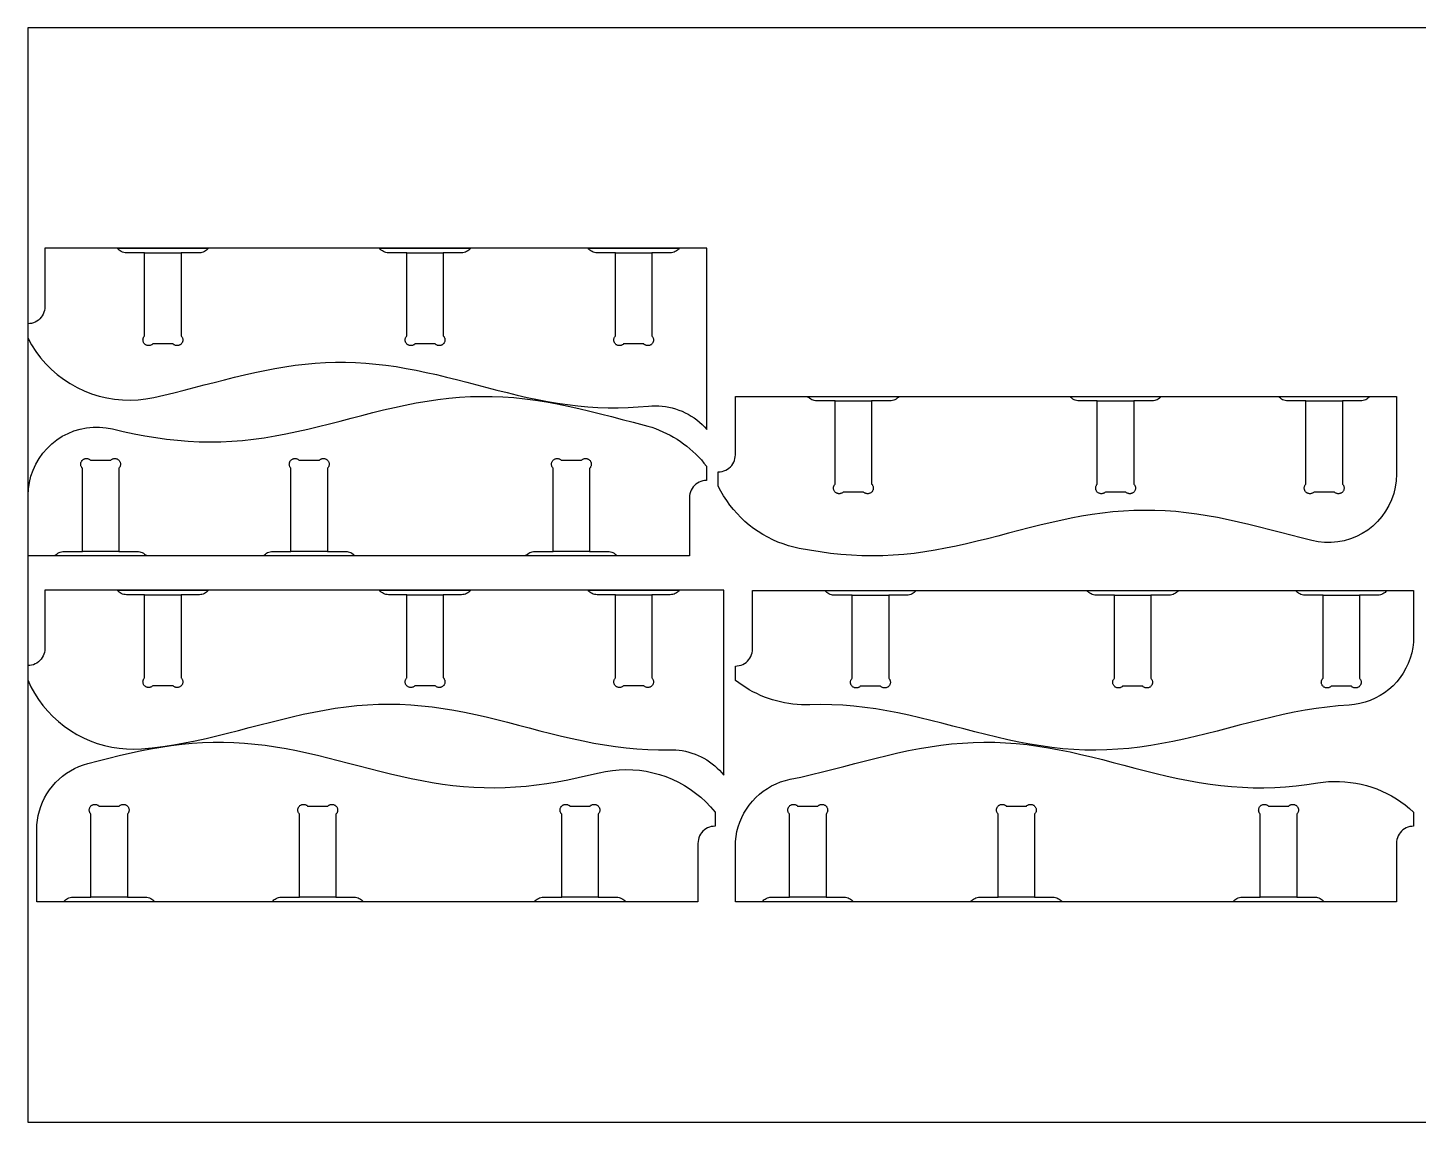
# Model space of a CAD drawing. Header units: inches. Extents: x 0 to 96, y 0 to 48.
# Drawn here: x 0 to 61, y 0 to 48 of the extents above; entities that cross this region are included whole.
import ezdxf

# ---------------------------------------------------------------- set-up
doc = ezdxf.new("R2010")
doc.units = ezdxf.units.IN

msp = doc.modelspace()

# ---------------------------------------------------------------- linework, layer by layer
at = {"layer": 'BRACKET_CUT_LINE', "color": 4}
for p, q in [((5.125, 38.132), (6.725, 38.132)), ((16.625, 38.132), (18.225, 38.132)), ((25.775, 38.132), (27.375, 38.132)), ((35.412, 31.636), (37.012, 31.636)), ((46.912, 31.636), (48.512, 31.636)), ((56.062, 31.636), (57.662, 31.636)), ((3.994, 25.036), (2.394, 25.036)), ((13.144, 25.036), (11.544, 25.036)), ((24.644, 25.036), (23.044, 25.036)), ((5.125, 23.136), (6.725, 23.136)), ((16.625, 23.136), (18.225, 23.136)), ((25.775, 23.136), (27.375, 23.136)), ((36.161, 23.118), (37.761, 23.118)), ((47.661, 23.118), (49.261, 23.118)), ((56.811, 23.118), (58.411, 23.118)), ((4.368, 9.868), (2.768, 9.868)), ((13.518, 9.868), (11.918, 9.868)), ((25.018, 9.868), (23.418, 9.868)), ((35.011, 9.868), (33.411, 9.868)), ((44.161, 9.868), (42.561, 9.868)), ((55.661, 9.868), (54.061, 9.868))]:
    msp.add_line(p, q, dxfattribs=at)
at = {"layer": 'BRACKET_OUTLINE', "color": 6}
for points in [[(7.925, 38.332), (7.888, 38.288), (7.845, 38.248), (7.799, 38.214), (7.749, 38.185), (7.695, 38.162), (7.64, 38.145), (7.583, 38.135), (7.525, 38.132), (6.725, 38.132), (6.725, 34.486), (6.741, 34.467), (6.756, 34.448), (6.769, 34.427), (6.779, 34.404), (6.787, 34.381), (6.793, 34.358), (6.797, 34.333), (6.798, 34.309), (6.797, 34.284), (6.793, 34.26), (6.787, 34.236), (6.779, 34.213), (6.769, 34.191), (6.756, 34.17), (6.741, 34.15), (6.725, 34.132), (6.707, 34.116), (6.687, 34.101), (6.666, 34.088), (6.644, 34.078), (6.621, 34.07), (6.597, 34.064), (6.573, 34.06), (6.548, 34.059), (6.524, 34.06), (6.499, 34.064), (6.476, 34.07), (6.453, 34.078), (6.43, 34.088), (6.409, 34.101), (6.39, 34.116), (6.371, 34.132), (5.479, 34.132), (5.46, 34.116), (5.441, 34.101), (5.42, 34.088), (5.397, 34.078), (5.374, 34.07), (5.351, 34.064), (5.326, 34.06), (5.302, 34.059), (5.277, 34.06), (5.253, 34.064), (5.229, 34.07), (5.206, 34.078), (5.184, 34.088), (5.163, 34.101), (5.143, 34.116), (5.125, 34.132), (5.109, 34.15), (5.094, 34.17), (5.081, 34.191), (5.071, 34.213), (5.063, 34.236), (5.057, 34.26), (5.053, 34.284), (5.052, 34.309), (5.053, 34.333), (5.057, 34.358), (5.063, 34.381), (5.071, 34.404), (5.081, 34.427), (5.094, 34.448), (5.109, 34.467), (5.125, 34.486), (5.125, 38.132), (4.325, 38.132), (4.267, 38.135), (4.21, 38.145), (4.155, 38.162), (4.101, 38.185), (4.051, 38.214), (4.005, 38.248), (3.962, 38.288), (3.925, 38.332), (7.925, 38.332)], [(19.425, 38.332), (19.388, 38.288), (19.345, 38.248), (19.299, 38.214), (19.249, 38.185), (19.195, 38.162), (19.14, 38.145), (19.083, 38.135), (19.025, 38.132), (18.225, 38.132), (18.225, 34.486), (18.241, 34.467), (18.256, 34.448), (18.269, 34.427), (18.279, 34.404), (18.287, 34.381), (18.293, 34.358), (18.297, 34.333), (18.298, 34.309), (18.297, 34.284), (18.293, 34.26), (18.287, 34.236), (18.279, 34.213), (18.269, 34.191), (18.256, 34.17), (18.241, 34.15), (18.225, 34.132), (18.207, 34.116), (18.187, 34.101), (18.166, 34.088), (18.144, 34.078), (18.121, 34.07), (18.097, 34.064), (18.073, 34.06), (18.048, 34.059), (18.024, 34.06), (17.999, 34.064), (17.976, 34.07), (17.953, 34.078), (17.93, 34.088), (17.909, 34.101), (17.89, 34.116), (17.871, 34.132), (16.979, 34.132), (16.96, 34.116), (16.941, 34.101), (16.92, 34.088), (16.897, 34.078), (16.874, 34.07), (16.851, 34.064), (16.826, 34.06), (16.802, 34.059), (16.777, 34.06), (16.753, 34.064), (16.729, 34.07), (16.706, 34.078), (16.684, 34.088), (16.663, 34.101), (16.643, 34.116), (16.625, 34.132), (16.609, 34.15), (16.594, 34.17), (16.581, 34.191), (16.571, 34.213), (16.563, 34.236), (16.557, 34.26), (16.553, 34.284), (16.552, 34.309), (16.553, 34.333), (16.557, 34.358), (16.563, 34.381), (16.571, 34.404), (16.581, 34.427), (16.594, 34.448), (16.609, 34.467), (16.625, 34.486), (16.625, 38.132), (15.825, 38.132), (15.767, 38.135), (15.71, 38.145), (15.655, 38.162), (15.601, 38.185), (15.551, 38.214), (15.505, 38.248), (15.462, 38.288), (15.425, 38.332), (19.425, 38.332)], [(28.575, 38.332), (28.538, 38.288), (28.495, 38.248), (28.449, 38.214), (28.399, 38.185), (28.345, 38.162), (28.29, 38.145), (28.233, 38.135), (28.175, 38.132), (27.375, 38.132), (27.375, 34.486), (27.391, 34.467), (27.406, 34.448), (27.419, 34.427), (27.429, 34.404), (27.437, 34.381), (27.443, 34.358), (27.447, 34.333), (27.448, 34.309), (27.447, 34.284), (27.443, 34.26), (27.437, 34.236), (27.429, 34.213), (27.419, 34.191), (27.406, 34.17), (27.391, 34.15), (27.375, 34.132), (27.357, 34.116), (27.337, 34.101), (27.316, 34.088), (27.294, 34.078), (27.271, 34.07), (27.247, 34.064), (27.223, 34.06), (27.198, 34.059), (27.174, 34.06), (27.149, 34.064), (27.126, 34.07), (27.103, 34.078), (27.08, 34.088), (27.059, 34.101), (27.04, 34.116), (27.021, 34.132), (26.129, 34.132), (26.11, 34.116), (26.091, 34.101), (26.07, 34.088), (26.047, 34.078), (26.024, 34.07), (26.001, 34.064), (25.976, 34.06), (25.952, 34.059), (25.927, 34.06), (25.903, 34.064), (25.879, 34.07), (25.856, 34.078), (25.834, 34.088), (25.813, 34.101), (25.793, 34.116), (25.775, 34.132), (25.759, 34.15), (25.744, 34.17), (25.731, 34.191), (25.721, 34.213), (25.713, 34.236), (25.707, 34.26), (25.703, 34.284), (25.702, 34.309), (25.703, 34.333), (25.707, 34.358), (25.713, 34.381), (25.721, 34.404), (25.731, 34.427), (25.744, 34.448), (25.759, 34.467), (25.775, 34.486), (25.775, 38.132), (24.975, 38.132), (24.917, 38.135), (24.86, 38.145), (24.805, 38.162), (24.751, 38.185), (24.701, 38.214), (24.655, 38.248), (24.612, 38.288), (24.575, 38.332), (28.575, 38.332)], [(38.212, 31.836), (38.175, 31.792), (38.133, 31.752), (38.086, 31.718), (38.036, 31.689), (37.983, 31.666), (37.927, 31.65), (37.87, 31.64), (37.812, 31.636), (37.012, 31.636), (37.012, 27.99), (37.029, 27.972), (37.044, 27.952), (37.056, 27.931), (37.067, 27.909), (37.075, 27.886), (37.081, 27.862), (37.084, 27.837), (37.086, 27.813), (37.084, 27.788), (37.081, 27.764), (37.075, 27.74), (37.067, 27.717), (37.056, 27.695), (37.044, 27.674), (37.029, 27.654), (37.012, 27.636), (36.994, 27.62), (36.975, 27.605), (36.954, 27.592), (36.931, 27.582), (36.908, 27.574), (36.884, 27.568), (36.86, 27.564), (36.836, 27.563), (36.811, 27.564), (36.787, 27.568), (36.763, 27.574), (36.74, 27.582), (36.718, 27.592), (36.697, 27.605), (36.677, 27.62), (36.659, 27.636), (35.766, 27.636), (35.748, 27.62), (35.728, 27.605), (35.707, 27.592), (35.685, 27.582), (35.662, 27.574), (35.638, 27.568), (35.614, 27.564), (35.589, 27.563), (35.565, 27.564), (35.54, 27.568), (35.517, 27.574), (35.494, 27.582), (35.471, 27.592), (35.45, 27.605), (35.431, 27.62), (35.412, 27.636), (35.396, 27.654), (35.381, 27.674), (35.369, 27.695), (35.358, 27.717), (35.35, 27.74), (35.344, 27.764), (35.34, 27.788), (35.339, 27.813), (35.34, 27.837), (35.344, 27.862), (35.35, 27.886), (35.358, 27.909), (35.369, 27.931), (35.381, 27.952), (35.396, 27.972), (35.412, 27.99), (35.412, 31.636), (34.612, 31.636), (34.555, 31.64), (34.498, 31.65), (34.442, 31.666), (34.389, 31.689), (34.339, 31.718), (34.292, 31.752), (34.25, 31.792), (34.212, 31.836), (38.212, 31.836)], [(49.712, 31.836), (49.675, 31.792), (49.633, 31.752), (49.586, 31.718), (49.536, 31.689), (49.483, 31.666), (49.427, 31.65), (49.37, 31.64), (49.312, 31.636), (48.512, 31.636), (48.512, 27.99), (48.529, 27.972), (48.544, 27.952), (48.556, 27.931), (48.567, 27.909), (48.575, 27.886), (48.581, 27.862), (48.584, 27.837), (48.586, 27.813), (48.584, 27.788), (48.581, 27.764), (48.575, 27.74), (48.567, 27.717), (48.556, 27.695), (48.544, 27.674), (48.529, 27.654), (48.512, 27.636), (48.494, 27.62), (48.475, 27.605), (48.454, 27.592), (48.431, 27.582), (48.408, 27.574), (48.384, 27.568), (48.36, 27.564), (48.336, 27.563), (48.311, 27.564), (48.287, 27.568), (48.263, 27.574), (48.24, 27.582), (48.218, 27.592), (48.197, 27.605), (48.177, 27.62), (48.159, 27.636), (47.266, 27.636), (47.248, 27.62), (47.228, 27.605), (47.207, 27.592), (47.185, 27.582), (47.162, 27.574), (47.138, 27.568), (47.114, 27.564), (47.089, 27.563), (47.065, 27.564), (47.04, 27.568), (47.017, 27.574), (46.994, 27.582), (46.971, 27.592), (46.95, 27.605), (46.931, 27.62), (46.912, 27.636), (46.896, 27.654), (46.881, 27.674), (46.869, 27.695), (46.858, 27.717), (46.85, 27.74), (46.844, 27.764), (46.84, 27.788), (46.839, 27.813), (46.84, 27.837), (46.844, 27.862), (46.85, 27.886), (46.858, 27.909), (46.869, 27.931), (46.881, 27.952), (46.896, 27.972), (46.912, 27.99), (46.912, 31.636), (46.112, 31.636), (46.055, 31.64), (45.998, 31.65), (45.942, 31.666), (45.889, 31.689), (45.839, 31.718), (45.792, 31.752), (45.75, 31.792), (45.712, 31.836), (49.712, 31.836)], [(58.862, 31.836), (58.825, 31.792), (58.783, 31.752), (58.736, 31.718), (58.686, 31.689), (58.633, 31.666), (58.577, 31.65), (58.52, 31.64), (58.462, 31.636), (57.662, 31.636), (57.662, 27.99), (57.679, 27.972), (57.694, 27.952), (57.706, 27.931), (57.717, 27.909), (57.725, 27.886), (57.731, 27.862), (57.734, 27.837), (57.736, 27.813), (57.734, 27.788), (57.731, 27.764), (57.725, 27.74), (57.717, 27.717), (57.706, 27.695), (57.694, 27.674), (57.679, 27.654), (57.662, 27.636), (57.644, 27.62), (57.625, 27.605), (57.604, 27.592), (57.581, 27.582), (57.558, 27.574), (57.534, 27.568), (57.51, 27.564), (57.486, 27.563), (57.461, 27.564), (57.437, 27.568), (57.413, 27.574), (57.39, 27.582), (57.368, 27.592), (57.347, 27.605), (57.327, 27.62), (57.309, 27.636), (56.416, 27.636), (56.398, 27.62), (56.378, 27.605), (56.357, 27.592), (56.335, 27.582), (56.312, 27.574), (56.288, 27.568), (56.264, 27.564), (56.239, 27.563), (56.215, 27.564), (56.19, 27.568), (56.167, 27.574), (56.144, 27.582), (56.121, 27.592), (56.1, 27.605), (56.081, 27.62), (56.062, 27.636), (56.046, 27.654), (56.031, 27.674), (56.019, 27.695), (56.008, 27.717), (56, 27.74), (55.994, 27.764), (55.99, 27.788), (55.989, 27.813), (55.99, 27.837), (55.994, 27.862), (56, 27.886), (56.008, 27.909), (56.019, 27.931), (56.031, 27.952), (56.046, 27.972), (56.062, 27.99), (56.062, 31.636), (55.262, 31.636), (55.205, 31.64), (55.148, 31.65), (55.092, 31.666), (55.039, 31.689), (54.989, 31.718), (54.942, 31.752), (54.9, 31.792), (54.862, 31.836), (58.862, 31.836)], [(1.194, 24.836), (1.231, 24.88), (1.273, 24.92), (1.32, 24.955), (1.37, 24.983), (1.423, 25.006), (1.479, 25.023), (1.536, 25.033), (1.594, 25.036), (2.394, 25.036), (2.394, 28.683), (2.377, 28.701), (2.363, 28.721), (2.35, 28.742), (2.34, 28.764), (2.331, 28.787), (2.325, 28.811), (2.322, 28.835), (2.32, 28.859), (2.322, 28.884), (2.325, 28.908), (2.331, 28.932), (2.34, 28.955), (2.35, 28.977), (2.363, 28.998), (2.377, 29.018), (2.394, 29.036), (2.412, 29.053), (2.432, 29.067), (2.453, 29.08), (2.475, 29.09), (2.498, 29.099), (2.522, 29.105), (2.546, 29.108), (2.57, 29.109), (2.595, 29.108), (2.619, 29.105), (2.643, 29.099), (2.666, 29.09), (2.688, 29.08), (2.709, 29.067), (2.729, 29.053), (2.747, 29.036), (3.64, 29.036), (3.658, 29.053), (3.678, 29.067), (3.699, 29.08), (3.721, 29.09), (3.744, 29.099), (3.768, 29.105), (3.792, 29.108), (3.817, 29.109), (3.841, 29.108), (3.866, 29.105), (3.89, 29.099), (3.913, 29.09), (3.935, 29.08), (3.956, 29.067), (3.976, 29.053), (3.994, 29.036), (4.01, 29.018), (4.025, 28.998), (4.037, 28.977), (4.048, 28.955), (4.056, 28.932), (4.062, 28.908), (4.066, 28.884), (4.067, 28.859), (4.066, 28.835), (4.062, 28.811), (4.056, 28.787), (4.048, 28.764), (4.037, 28.742), (4.025, 28.721), (4.01, 28.701), (3.994, 28.683), (3.994, 25.036), (4.794, 25.036), (4.852, 25.033), (4.909, 25.023), (4.964, 25.006), (5.017, 24.983), (5.068, 24.955), (5.114, 24.92), (5.156, 24.88), (5.194, 24.836), (1.194, 24.836)], [(10.344, 24.836), (10.381, 24.88), (10.423, 24.92), (10.47, 24.955), (10.52, 24.983), (10.573, 25.006), (10.629, 25.023), (10.686, 25.033), (10.744, 25.036), (11.544, 25.036), (11.544, 28.683), (11.527, 28.701), (11.513, 28.721), (11.5, 28.742), (11.49, 28.764), (11.481, 28.787), (11.475, 28.811), (11.472, 28.835), (11.47, 28.859), (11.472, 28.884), (11.475, 28.908), (11.481, 28.932), (11.49, 28.955), (11.5, 28.977), (11.513, 28.998), (11.527, 29.018), (11.544, 29.036), (11.562, 29.053), (11.582, 29.067), (11.603, 29.08), (11.625, 29.09), (11.648, 29.099), (11.672, 29.105), (11.696, 29.108), (11.72, 29.109), (11.745, 29.108), (11.769, 29.105), (11.793, 29.099), (11.816, 29.09), (11.838, 29.08), (11.859, 29.067), (11.879, 29.053), (11.897, 29.036), (12.79, 29.036), (12.808, 29.053), (12.828, 29.067), (12.849, 29.08), (12.871, 29.09), (12.894, 29.099), (12.918, 29.105), (12.942, 29.108), (12.967, 29.109), (12.991, 29.108), (13.016, 29.105), (13.04, 29.099), (13.063, 29.09), (13.085, 29.08), (13.106, 29.067), (13.126, 29.053), (13.144, 29.036), (13.16, 29.018), (13.175, 28.998), (13.187, 28.977), (13.198, 28.955), (13.206, 28.932), (13.212, 28.908), (13.216, 28.884), (13.217, 28.859), (13.216, 28.835), (13.212, 28.811), (13.206, 28.787), (13.198, 28.764), (13.187, 28.742), (13.175, 28.721), (13.16, 28.701), (13.144, 28.683), (13.144, 25.036), (13.944, 25.036), (14.002, 25.033), (14.059, 25.023), (14.114, 25.006), (14.167, 24.983), (14.218, 24.955), (14.264, 24.92), (14.306, 24.88), (14.344, 24.836), (10.344, 24.836)], [(21.844, 24.836), (21.881, 24.88), (21.923, 24.92), (21.97, 24.955), (22.02, 24.983), (22.073, 25.006), (22.129, 25.023), (22.186, 25.033), (22.244, 25.036), (23.044, 25.036), (23.044, 28.683), (23.027, 28.701), (23.013, 28.721), (23, 28.742), (22.99, 28.764), (22.981, 28.787), (22.975, 28.811), (22.972, 28.835), (22.97, 28.859), (22.972, 28.884), (22.975, 28.908), (22.981, 28.932), (22.99, 28.955), (23, 28.977), (23.013, 28.998), (23.027, 29.018), (23.044, 29.036), (23.062, 29.053), (23.082, 29.067), (23.103, 29.08), (23.125, 29.09), (23.148, 29.099), (23.172, 29.105), (23.196, 29.108), (23.22, 29.109), (23.245, 29.108), (23.269, 29.105), (23.293, 29.099), (23.316, 29.09), (23.338, 29.08), (23.359, 29.067), (23.379, 29.053), (23.397, 29.036), (24.29, 29.036), (24.308, 29.053), (24.328, 29.067), (24.349, 29.08), (24.371, 29.09), (24.394, 29.099), (24.418, 29.105), (24.442, 29.108), (24.467, 29.109), (24.491, 29.108), (24.516, 29.105), (24.54, 29.099), (24.563, 29.09), (24.585, 29.08), (24.606, 29.067), (24.626, 29.053), (24.644, 29.036), (24.66, 29.018), (24.675, 28.998), (24.687, 28.977), (24.698, 28.955), (24.706, 28.932), (24.712, 28.908), (24.716, 28.884), (24.717, 28.859), (24.716, 28.835), (24.712, 28.811), (24.706, 28.787), (24.698, 28.764), (24.687, 28.742), (24.675, 28.721), (24.66, 28.701), (24.644, 28.683), (24.644, 25.036), (25.444, 25.036), (25.502, 25.033), (25.559, 25.023), (25.614, 25.006), (25.667, 24.983), (25.718, 24.955), (25.764, 24.92), (25.806, 24.88), (25.844, 24.836), (21.844, 24.836)], [(7.925, 23.336), (7.888, 23.292), (7.845, 23.252), (7.799, 23.218), (7.749, 23.189), (7.695, 23.166), (7.64, 23.15), (7.583, 23.14), (7.525, 23.136), (6.725, 23.136), (6.725, 19.49), (6.741, 19.472), (6.756, 19.452), (6.769, 19.431), (6.779, 19.409), (6.787, 19.386), (6.793, 19.362), (6.797, 19.337), (6.798, 19.313), (6.797, 19.288), (6.793, 19.264), (6.787, 19.24), (6.779, 19.217), (6.769, 19.195), (6.756, 19.174), (6.741, 19.154), (6.725, 19.136), (6.707, 19.12), (6.687, 19.105), (6.666, 19.092), (6.644, 19.082), (6.621, 19.074), (6.597, 19.068), (6.573, 19.064), (6.548, 19.063), (6.524, 19.064), (6.499, 19.068), (6.476, 19.074), (6.453, 19.082), (6.43, 19.092), (6.409, 19.105), (6.39, 19.12), (6.371, 19.136), (5.479, 19.136), (5.46, 19.12), (5.441, 19.105), (5.42, 19.092), (5.397, 19.082), (5.374, 19.074), (5.351, 19.068), (5.326, 19.064), (5.302, 19.063), (5.277, 19.064), (5.253, 19.068), (5.229, 19.074), (5.206, 19.082), (5.184, 19.092), (5.163, 19.105), (5.143, 19.12), (5.125, 19.136), (5.109, 19.154), (5.094, 19.174), (5.081, 19.195), (5.071, 19.217), (5.063, 19.24), (5.057, 19.264), (5.053, 19.288), (5.052, 19.313), (5.053, 19.337), (5.057, 19.362), (5.063, 19.386), (5.071, 19.409), (5.081, 19.431), (5.094, 19.452), (5.109, 19.472), (5.125, 19.49), (5.125, 23.136), (4.325, 23.136), (4.267, 23.14), (4.21, 23.15), (4.155, 23.166), (4.101, 23.189), (4.051, 23.218), (4.005, 23.252), (3.962, 23.292), (3.925, 23.336), (7.925, 23.336)], [(19.425, 23.336), (19.388, 23.292), (19.345, 23.252), (19.299, 23.218), (19.249, 23.189), (19.195, 23.166), (19.14, 23.15), (19.083, 23.14), (19.025, 23.136), (18.225, 23.136), (18.225, 19.49), (18.241, 19.472), (18.256, 19.452), (18.269, 19.431), (18.279, 19.409), (18.287, 19.386), (18.293, 19.362), (18.297, 19.337), (18.298, 19.313), (18.297, 19.288), (18.293, 19.264), (18.287, 19.24), (18.279, 19.217), (18.269, 19.195), (18.256, 19.174), (18.241, 19.154), (18.225, 19.136), (18.207, 19.12), (18.187, 19.105), (18.166, 19.092), (18.144, 19.082), (18.121, 19.074), (18.097, 19.068), (18.073, 19.064), (18.048, 19.063), (18.024, 19.064), (17.999, 19.068), (17.976, 19.074), (17.953, 19.082), (17.93, 19.092), (17.909, 19.105), (17.89, 19.12), (17.871, 19.136), (16.979, 19.136), (16.96, 19.12), (16.941, 19.105), (16.92, 19.092), (16.897, 19.082), (16.874, 19.074), (16.851, 19.068), (16.826, 19.064), (16.802, 19.063), (16.777, 19.064), (16.753, 19.068), (16.729, 19.074), (16.706, 19.082), (16.684, 19.092), (16.663, 19.105), (16.643, 19.12), (16.625, 19.136), (16.609, 19.154), (16.594, 19.174), (16.581, 19.195), (16.571, 19.217), (16.563, 19.24), (16.557, 19.264), (16.553, 19.288), (16.552, 19.313), (16.553, 19.337), (16.557, 19.362), (16.563, 19.386), (16.571, 19.409), (16.581, 19.431), (16.594, 19.452), (16.609, 19.472), (16.625, 19.49), (16.625, 23.136), (15.825, 23.136), (15.767, 23.14), (15.71, 23.15), (15.655, 23.166), (15.601, 23.189), (15.551, 23.218), (15.505, 23.252), (15.462, 23.292), (15.425, 23.336), (19.425, 23.336)], [(28.575, 23.336), (28.538, 23.292), (28.495, 23.252), (28.449, 23.218), (28.399, 23.189), (28.345, 23.166), (28.29, 23.15), (28.233, 23.14), (28.175, 23.136), (27.375, 23.136), (27.375, 19.49), (27.391, 19.472), (27.406, 19.452), (27.419, 19.431), (27.429, 19.409), (27.437, 19.386), (27.443, 19.362), (27.447, 19.337), (27.448, 19.313), (27.447, 19.288), (27.443, 19.264), (27.437, 19.24), (27.429, 19.217), (27.419, 19.195), (27.406, 19.174), (27.391, 19.154), (27.375, 19.136), (27.357, 19.12), (27.337, 19.105), (27.316, 19.092), (27.294, 19.082), (27.271, 19.074), (27.247, 19.068), (27.223, 19.064), (27.198, 19.063), (27.174, 19.064), (27.149, 19.068), (27.126, 19.074), (27.103, 19.082), (27.08, 19.092), (27.059, 19.105), (27.04, 19.12), (27.021, 19.136), (26.129, 19.136), (26.11, 19.12), (26.091, 19.105), (26.07, 19.092), (26.047, 19.082), (26.024, 19.074), (26.001, 19.068), (25.976, 19.064), (25.952, 19.063), (25.927, 19.064), (25.903, 19.068), (25.879, 19.074), (25.856, 19.082), (25.834, 19.092), (25.813, 19.105), (25.793, 19.12), (25.775, 19.136), (25.759, 19.154), (25.744, 19.174), (25.731, 19.195), (25.721, 19.217), (25.713, 19.24), (25.707, 19.264), (25.703, 19.288), (25.702, 19.313), (25.703, 19.337), (25.707, 19.362), (25.713, 19.386), (25.721, 19.409), (25.731, 19.431), (25.744, 19.452), (25.759, 19.472), (25.775, 19.49), (25.775, 23.136), (24.975, 23.136), (24.917, 23.14), (24.86, 23.15), (24.805, 23.166), (24.751, 23.189), (24.701, 23.218), (24.655, 23.252), (24.612, 23.292), (24.575, 23.336), (28.575, 23.336)], [(38.961, 23.318), (38.923, 23.273), (38.881, 23.234), (38.835, 23.199), (38.784, 23.17), (38.731, 23.147), (38.676, 23.131), (38.619, 23.121), (38.561, 23.118), (37.761, 23.118), (37.761, 19.471), (37.777, 19.453), (37.792, 19.433), (37.804, 19.412), (37.815, 19.39), (37.823, 19.367), (37.829, 19.343), (37.833, 19.319), (37.834, 19.294), (37.833, 19.27), (37.829, 19.246), (37.823, 19.222), (37.815, 19.199), (37.804, 19.176), (37.792, 19.155), (37.777, 19.136), (37.761, 19.118), (37.743, 19.101), (37.723, 19.086), (37.702, 19.074), (37.68, 19.063), (37.657, 19.055), (37.633, 19.049), (37.608, 19.045), (37.584, 19.044), (37.559, 19.045), (37.535, 19.049), (37.511, 19.055), (37.488, 19.063), (37.466, 19.074), (37.445, 19.086), (37.425, 19.101), (37.407, 19.118), (36.514, 19.118), (36.496, 19.101), (36.476, 19.086), (36.455, 19.074), (36.433, 19.063), (36.41, 19.055), (36.386, 19.049), (36.362, 19.045), (36.337, 19.044), (36.313, 19.045), (36.289, 19.049), (36.265, 19.055), (36.242, 19.063), (36.22, 19.074), (36.199, 19.086), (36.179, 19.101), (36.161, 19.118), (36.144, 19.136), (36.13, 19.155), (36.117, 19.176), (36.107, 19.199), (36.098, 19.222), (36.092, 19.246), (36.089, 19.27), (36.087, 19.294), (36.089, 19.319), (36.092, 19.343), (36.098, 19.367), (36.107, 19.39), (36.117, 19.412), (36.13, 19.433), (36.144, 19.453), (36.161, 19.471), (36.161, 23.118), (35.361, 23.118), (35.303, 23.121), (35.246, 23.131), (35.19, 23.147), (35.137, 23.17), (35.087, 23.199), (35.04, 23.234), (34.998, 23.273), (34.961, 23.318), (38.961, 23.318)], [(50.461, 23.318), (50.423, 23.273), (50.381, 23.234), (50.335, 23.199), (50.284, 23.17), (50.231, 23.147), (50.176, 23.131), (50.119, 23.121), (50.061, 23.118), (49.261, 23.118), (49.261, 19.471), (49.277, 19.453), (49.292, 19.433), (49.304, 19.412), (49.315, 19.39), (49.323, 19.367), (49.329, 19.343), (49.333, 19.319), (49.334, 19.294), (49.333, 19.27), (49.329, 19.246), (49.323, 19.222), (49.315, 19.199), (49.304, 19.176), (49.292, 19.155), (49.277, 19.136), (49.261, 19.118), (49.243, 19.101), (49.223, 19.086), (49.202, 19.074), (49.18, 19.063), (49.157, 19.055), (49.133, 19.049), (49.108, 19.045), (49.084, 19.044), (49.059, 19.045), (49.035, 19.049), (49.011, 19.055), (48.988, 19.063), (48.966, 19.074), (48.945, 19.086), (48.925, 19.101), (48.907, 19.118), (48.014, 19.118), (47.996, 19.101), (47.976, 19.086), (47.955, 19.074), (47.933, 19.063), (47.91, 19.055), (47.886, 19.049), (47.862, 19.045), (47.837, 19.044), (47.813, 19.045), (47.789, 19.049), (47.765, 19.055), (47.742, 19.063), (47.72, 19.074), (47.699, 19.086), (47.679, 19.101), (47.661, 19.118), (47.644, 19.136), (47.63, 19.155), (47.617, 19.176), (47.607, 19.199), (47.598, 19.222), (47.592, 19.246), (47.589, 19.27), (47.587, 19.294), (47.589, 19.319), (47.592, 19.343), (47.598, 19.367), (47.607, 19.39), (47.617, 19.412), (47.63, 19.433), (47.644, 19.453), (47.661, 19.471), (47.661, 23.118), (46.861, 23.118), (46.803, 23.121), (46.746, 23.131), (46.69, 23.147), (46.637, 23.17), (46.587, 23.199), (46.54, 23.234), (46.498, 23.273), (46.461, 23.318), (50.461, 23.318)], [(59.611, 23.318), (59.573, 23.273), (59.531, 23.234), (59.485, 23.199), (59.434, 23.17), (59.381, 23.147), (59.326, 23.131), (59.269, 23.121), (59.211, 23.118), (58.411, 23.118), (58.411, 19.471), (58.427, 19.453), (58.442, 19.433), (58.454, 19.412), (58.465, 19.39), (58.473, 19.367), (58.479, 19.343), (58.483, 19.319), (58.484, 19.294), (58.483, 19.27), (58.479, 19.246), (58.473, 19.222), (58.465, 19.199), (58.454, 19.176), (58.442, 19.155), (58.427, 19.136), (58.411, 19.118), (58.393, 19.101), (58.373, 19.086), (58.352, 19.074), (58.33, 19.063), (58.307, 19.055), (58.283, 19.049), (58.258, 19.045), (58.234, 19.044), (58.209, 19.045), (58.185, 19.049), (58.161, 19.055), (58.138, 19.063), (58.116, 19.074), (58.095, 19.086), (58.075, 19.101), (58.057, 19.118), (57.164, 19.118), (57.146, 19.101), (57.126, 19.086), (57.105, 19.074), (57.083, 19.063), (57.06, 19.055), (57.036, 19.049), (57.012, 19.045), (56.987, 19.044), (56.963, 19.045), (56.939, 19.049), (56.915, 19.055), (56.892, 19.063), (56.87, 19.074), (56.849, 19.086), (56.829, 19.101), (56.811, 19.118), (56.794, 19.136), (56.78, 19.155), (56.767, 19.176), (56.757, 19.199), (56.748, 19.222), (56.742, 19.246), (56.739, 19.27), (56.737, 19.294), (56.739, 19.319), (56.742, 19.343), (56.748, 19.367), (56.757, 19.39), (56.767, 19.412), (56.78, 19.433), (56.794, 19.453), (56.811, 19.471), (56.811, 23.118), (56.011, 23.118), (55.953, 23.121), (55.896, 23.131), (55.84, 23.147), (55.787, 23.17), (55.737, 23.199), (55.69, 23.234), (55.648, 23.273), (55.611, 23.318), (59.611, 23.318)], [(1.568, 9.668), (1.605, 9.712), (1.647, 9.752), (1.694, 9.786), (1.744, 9.815), (1.797, 9.838), (1.853, 9.855), (1.91, 9.865), (1.968, 9.868), (2.768, 9.868), (2.768, 13.514), (2.751, 13.533), (2.737, 13.552), (2.724, 13.573), (2.714, 13.596), (2.705, 13.619), (2.699, 13.642), (2.696, 13.667), (2.695, 13.691), (2.696, 13.716), (2.699, 13.74), (2.705, 13.764), (2.714, 13.787), (2.724, 13.809), (2.737, 13.83), (2.751, 13.85), (2.768, 13.868), (2.786, 13.884), (2.806, 13.899), (2.827, 13.912), (2.849, 13.922), (2.872, 13.93), (2.896, 13.936), (2.92, 13.94), (2.945, 13.941), (2.969, 13.94), (2.993, 13.936), (3.017, 13.93), (3.04, 13.922), (3.062, 13.912), (3.084, 13.899), (3.103, 13.884), (3.121, 13.868), (4.014, 13.868), (4.032, 13.884), (4.052, 13.899), (4.073, 13.912), (4.095, 13.922), (4.119, 13.93), (4.142, 13.936), (4.167, 13.94), (4.191, 13.941), (4.216, 13.94), (4.24, 13.936), (4.264, 13.93), (4.287, 13.922), (4.309, 13.912), (4.33, 13.899), (4.35, 13.884), (4.368, 13.868), (4.384, 13.85), (4.399, 13.83), (4.412, 13.809), (4.422, 13.787), (4.43, 13.764), (4.436, 13.74), (4.44, 13.716), (4.441, 13.691), (4.44, 13.667), (4.436, 13.642), (4.43, 13.619), (4.422, 13.596), (4.412, 13.573), (4.399, 13.552), (4.384, 13.533), (4.368, 13.514), (4.368, 9.868), (5.168, 9.868), (5.226, 9.865), (5.283, 9.855), (5.338, 9.838), (5.391, 9.815), (5.442, 9.786), (5.488, 9.752), (5.53, 9.712), (5.568, 9.668), (1.568, 9.668)], [(10.718, 9.668), (10.755, 9.712), (10.797, 9.752), (10.844, 9.786), (10.894, 9.815), (10.947, 9.838), (11.003, 9.855), (11.06, 9.865), (11.118, 9.868), (11.918, 9.868), (11.918, 13.514), (11.901, 13.533), (11.887, 13.552), (11.874, 13.573), (11.864, 13.596), (11.855, 13.619), (11.849, 13.642), (11.846, 13.667), (11.845, 13.691), (11.846, 13.716), (11.849, 13.74), (11.855, 13.764), (11.864, 13.787), (11.874, 13.809), (11.887, 13.83), (11.901, 13.85), (11.918, 13.868), (11.936, 13.884), (11.956, 13.899), (11.977, 13.912), (11.999, 13.922), (12.022, 13.93), (12.046, 13.936), (12.07, 13.94), (12.095, 13.941), (12.119, 13.94), (12.143, 13.936), (12.167, 13.93), (12.19, 13.922), (12.212, 13.912), (12.234, 13.899), (12.253, 13.884), (12.271, 13.868), (13.164, 13.868), (13.182, 13.884), (13.202, 13.899), (13.223, 13.912), (13.245, 13.922), (13.269, 13.93), (13.292, 13.936), (13.317, 13.94), (13.341, 13.941), (13.366, 13.94), (13.39, 13.936), (13.414, 13.93), (13.437, 13.922), (13.459, 13.912), (13.48, 13.899), (13.5, 13.884), (13.518, 13.868), (13.534, 13.85), (13.549, 13.83), (13.562, 13.809), (13.572, 13.787), (13.58, 13.764), (13.586, 13.74), (13.59, 13.716), (13.591, 13.691), (13.59, 13.667), (13.586, 13.642), (13.58, 13.619), (13.572, 13.596), (13.562, 13.573), (13.549, 13.552), (13.534, 13.533), (13.518, 13.514), (13.518, 9.868), (14.318, 9.868), (14.376, 9.865), (14.433, 9.855), (14.488, 9.838), (14.541, 9.815), (14.592, 9.786), (14.638, 9.752), (14.68, 9.712), (14.718, 9.668), (10.718, 9.668)], [(22.218, 9.668), (22.255, 9.712), (22.297, 9.752), (22.344, 9.786), (22.394, 9.815), (22.447, 9.838), (22.503, 9.855), (22.56, 9.865), (22.618, 9.868), (23.418, 9.868), (23.418, 13.514), (23.401, 13.533), (23.387, 13.552), (23.374, 13.573), (23.364, 13.596), (23.355, 13.619), (23.349, 13.642), (23.346, 13.667), (23.345, 13.691), (23.346, 13.716), (23.349, 13.74), (23.355, 13.764), (23.364, 13.787), (23.374, 13.809), (23.387, 13.83), (23.401, 13.85), (23.418, 13.868), (23.436, 13.884), (23.456, 13.899), (23.477, 13.912), (23.499, 13.922), (23.522, 13.93), (23.546, 13.936), (23.57, 13.94), (23.595, 13.941), (23.619, 13.94), (23.643, 13.936), (23.667, 13.93), (23.69, 13.922), (23.712, 13.912), (23.734, 13.899), (23.753, 13.884), (23.771, 13.868), (24.664, 13.868), (24.682, 13.884), (24.702, 13.899), (24.723, 13.912), (24.745, 13.922), (24.769, 13.93), (24.792, 13.936), (24.817, 13.94), (24.841, 13.941), (24.866, 13.94), (24.89, 13.936), (24.914, 13.93), (24.937, 13.922), (24.959, 13.912), (24.98, 13.899), (25, 13.884), (25.018, 13.868), (25.034, 13.85), (25.049, 13.83), (25.062, 13.809), (25.072, 13.787), (25.08, 13.764), (25.086, 13.74), (25.09, 13.716), (25.091, 13.691), (25.09, 13.667), (25.086, 13.642), (25.08, 13.619), (25.072, 13.596), (25.062, 13.573), (25.049, 13.552), (25.034, 13.533), (25.018, 13.514), (25.018, 9.868), (25.818, 9.868), (25.876, 9.865), (25.933, 9.855), (25.988, 9.838), (26.041, 9.815), (26.092, 9.786), (26.138, 9.752), (26.18, 9.712), (26.218, 9.668), (22.218, 9.668)], [(32.211, 9.668), (32.248, 9.712), (32.29, 9.752), (32.337, 9.786), (32.387, 9.815), (32.44, 9.838), (32.496, 9.855), (32.553, 9.865), (32.611, 9.868), (33.411, 9.868), (33.411, 13.514), (33.394, 13.533), (33.38, 13.552), (33.367, 13.573), (33.357, 13.596), (33.348, 13.619), (33.342, 13.642), (33.339, 13.667), (33.337, 13.691), (33.339, 13.716), (33.342, 13.74), (33.348, 13.764), (33.357, 13.787), (33.367, 13.809), (33.38, 13.83), (33.394, 13.85), (33.411, 13.868), (33.429, 13.884), (33.449, 13.899), (33.47, 13.912), (33.492, 13.922), (33.515, 13.93), (33.539, 13.936), (33.563, 13.94), (33.587, 13.941), (33.612, 13.94), (33.636, 13.936), (33.66, 13.93), (33.683, 13.922), (33.705, 13.912), (33.726, 13.899), (33.746, 13.884), (33.764, 13.868), (34.657, 13.868), (34.675, 13.884), (34.695, 13.899), (34.716, 13.912), (34.738, 13.922), (34.761, 13.93), (34.785, 13.936), (34.809, 13.94), (34.834, 13.941), (34.858, 13.94), (34.883, 13.936), (34.907, 13.93), (34.93, 13.922), (34.952, 13.912), (34.973, 13.899), (34.993, 13.884), (35.011, 13.868), (35.027, 13.85), (35.042, 13.83), (35.054, 13.809), (35.065, 13.787), (35.073, 13.764), (35.079, 13.74), (35.083, 13.716), (35.084, 13.691), (35.083, 13.667), (35.079, 13.642), (35.073, 13.619), (35.065, 13.596), (35.054, 13.573), (35.042, 13.552), (35.027, 13.533), (35.011, 13.514), (35.011, 9.868), (35.811, 9.868), (35.869, 9.865), (35.926, 9.855), (35.981, 9.838), (36.034, 9.815), (36.085, 9.786), (36.131, 9.752), (36.173, 9.712), (36.211, 9.668), (32.211, 9.668)], [(41.361, 9.668), (41.398, 9.712), (41.44, 9.752), (41.487, 9.786), (41.537, 9.815), (41.59, 9.838), (41.646, 9.855), (41.703, 9.865), (41.761, 9.868), (42.561, 9.868), (42.561, 13.514), (42.544, 13.533), (42.53, 13.552), (42.517, 13.573), (42.507, 13.596), (42.498, 13.619), (42.492, 13.642), (42.489, 13.667), (42.487, 13.691), (42.489, 13.716), (42.492, 13.74), (42.498, 13.764), (42.507, 13.787), (42.517, 13.809), (42.53, 13.83), (42.544, 13.85), (42.561, 13.868), (42.579, 13.884), (42.599, 13.899), (42.62, 13.912), (42.642, 13.922), (42.665, 13.93), (42.689, 13.936), (42.713, 13.94), (42.737, 13.941), (42.762, 13.94), (42.786, 13.936), (42.81, 13.93), (42.833, 13.922), (42.855, 13.912), (42.876, 13.899), (42.896, 13.884), (42.914, 13.868), (43.807, 13.868), (43.825, 13.884), (43.845, 13.899), (43.866, 13.912), (43.888, 13.922), (43.911, 13.93), (43.935, 13.936), (43.959, 13.94), (43.984, 13.941), (44.008, 13.94), (44.033, 13.936), (44.057, 13.93), (44.08, 13.922), (44.102, 13.912), (44.123, 13.899), (44.143, 13.884), (44.161, 13.868), (44.177, 13.85), (44.192, 13.83), (44.204, 13.809), (44.215, 13.787), (44.223, 13.764), (44.229, 13.74), (44.233, 13.716), (44.234, 13.691), (44.233, 13.667), (44.229, 13.642), (44.223, 13.619), (44.215, 13.596), (44.204, 13.573), (44.192, 13.552), (44.177, 13.533), (44.161, 13.514), (44.161, 9.868), (44.961, 9.868), (45.019, 9.865), (45.076, 9.855), (45.131, 9.838), (45.184, 9.815), (45.235, 9.786), (45.281, 9.752), (45.323, 9.712), (45.361, 9.668), (41.361, 9.668)], [(52.861, 9.668), (52.898, 9.712), (52.94, 9.752), (52.987, 9.786), (53.037, 9.815), (53.09, 9.838), (53.146, 9.855), (53.203, 9.865), (53.261, 9.868), (54.061, 9.868), (54.061, 13.514), (54.044, 13.533), (54.03, 13.552), (54.017, 13.573), (54.007, 13.596), (53.998, 13.619), (53.992, 13.642), (53.989, 13.667), (53.987, 13.691), (53.989, 13.716), (53.992, 13.74), (53.998, 13.764), (54.007, 13.787), (54.017, 13.809), (54.03, 13.83), (54.044, 13.85), (54.061, 13.868), (54.079, 13.884), (54.099, 13.899), (54.12, 13.912), (54.142, 13.922), (54.165, 13.93), (54.189, 13.936), (54.213, 13.94), (54.237, 13.941), (54.262, 13.94), (54.286, 13.936), (54.31, 13.93), (54.333, 13.922), (54.355, 13.912), (54.376, 13.899), (54.396, 13.884), (54.414, 13.868), (55.307, 13.868), (55.325, 13.884), (55.345, 13.899), (55.366, 13.912), (55.388, 13.922), (55.411, 13.93), (55.435, 13.936), (55.459, 13.94), (55.484, 13.941), (55.508, 13.94), (55.533, 13.936), (55.557, 13.93), (55.58, 13.922), (55.602, 13.912), (55.623, 13.899), (55.643, 13.884), (55.661, 13.868), (55.677, 13.85), (55.692, 13.83), (55.704, 13.809), (55.715, 13.787), (55.723, 13.764), (55.729, 13.74), (55.733, 13.716), (55.734, 13.691), (55.733, 13.667), (55.729, 13.642), (55.723, 13.619), (55.715, 13.596), (55.704, 13.573), (55.692, 13.552), (55.677, 13.533), (55.661, 13.514), (55.661, 9.868), (56.461, 9.868), (56.519, 9.865), (56.576, 9.855), (56.631, 9.838), (56.684, 9.815), (56.735, 9.786), (56.781, 9.752), (56.823, 9.712), (56.861, 9.668), (52.861, 9.668)]]:
    msp.add_lwpolyline(points, close=True, dxfattribs=at)
at = {"layer": 'PLYWOOD_BOUNDARY', "color": 7}
msp.add_lwpolyline([(0, 0), (96, 0), (96, 48), (0, 48), (0, 0)], dxfattribs=at)
at = {"layer": 'SHELF_R', "color": 3}
for points in [[(0.75, 38.332), (0.75, 35.77), (0.75, 35.77), (0.745, 35.686), (0.731, 35.603), (0.708, 35.522), (0.676, 35.444), (0.635, 35.371), (0.586, 35.302), (0.53, 35.239), (0.468, 35.183), (0.399, 35.134), (0.325, 35.094), (0.248, 35.062), (0.167, 35.038), (0.084, 35.024), (0, 35.02), (0, 34.395), (0, 34.395), (0.168, 34.092), (0.356, 33.802), (0.564, 33.526), (0.791, 33.265), (1.035, 33.02), (1.295, 32.793), (1.571, 32.584), (1.86, 32.394), (2.162, 32.225), (2.475, 32.078), (2.797, 31.952), (3.127, 31.849), (3.463, 31.769), (3.804, 31.712), (4.149, 31.679), (4.494, 31.67), (4.84, 31.685), (5.183, 31.724), (5.523, 31.786), (5.523, 31.786), (5.966, 31.887), (6.409, 31.993), (6.852, 32.104), (7.295, 32.219), (7.738, 32.334), (8.18, 32.45), (8.623, 32.564), (9.066, 32.675), (9.509, 32.781), (9.952, 32.882), (10.394, 32.975), (10.837, 33.059), (11.28, 33.133), (11.723, 33.197), (12.166, 33.249), (12.609, 33.289), (13.051, 33.316), (13.494, 33.33), (13.937, 33.331), (14.38, 33.318), (14.823, 33.291), (15.265, 33.252), (15.708, 33.201), (16.151, 33.138), (16.594, 33.064), (17.037, 32.98), (17.48, 32.888), (17.922, 32.788), (18.365, 32.682), (18.808, 32.571), (19.251, 32.457), (19.694, 32.341), (20.136, 32.226), (20.579, 32.111), (21.022, 32), (21.465, 31.893), (21.908, 31.792), (22.351, 31.698), (22.793, 31.613), (23.236, 31.538), (23.679, 31.473), (24.122, 31.419), (24.565, 31.378), (25.007, 31.35), (25.45, 31.335), (25.893, 31.333), (26.336, 31.345), (26.779, 31.37), (27.222, 31.407), (27.222, 31.407), (27.372, 31.419), (27.523, 31.422), (27.674, 31.418), (27.825, 31.407), (27.975, 31.387), (28.123, 31.361), (28.27, 31.327), (28.416, 31.285), (28.559, 31.236), (28.699, 31.181), (28.836, 31.118), (28.97, 31.048), (29.101, 30.972), (29.227, 30.889), (29.349, 30.8), (29.466, 30.705), (29.579, 30.604), (29.686, 30.497), (29.787, 30.386), (29.787, 38.332), (0.75, 38.332)], [(29.019, 24.836), (0.019, 24.836), (0.019, 27.488), (0.019, 27.488), (0.032, 27.773), (0.073, 28.054), (0.139, 28.331), (0.232, 28.6), (0.35, 28.859), (0.492, 29.106), (0.657, 29.338), (0.843, 29.553), (1.048, 29.75), (1.271, 29.927), (1.51, 30.082), (1.763, 30.213), (2.026, 30.32), (2.299, 30.401), (2.578, 30.456), (2.862, 30.484), (3.146, 30.486), (3.43, 30.46), (3.709, 30.408), (3.709, 30.408), (4.185, 30.299), (4.661, 30.198), (5.137, 30.107), (5.613, 30.028), (6.089, 29.961), (6.565, 29.908), (7.041, 29.869), (7.517, 29.845), (7.993, 29.836), (8.468, 29.843), (8.944, 29.865), (9.42, 29.903), (9.896, 29.955), (10.372, 30.02), (10.848, 30.098), (11.324, 30.188), (11.8, 30.287), (12.276, 30.396), (12.752, 30.511), (13.228, 30.631), (13.704, 30.754), (14.179, 30.878), (14.655, 31.002), (15.131, 31.123), (15.607, 31.24), (16.083, 31.351), (16.559, 31.453), (17.035, 31.546), (17.511, 31.628), (17.987, 31.698), (18.463, 31.754), (18.939, 31.796), (19.414, 31.824), (19.89, 31.836), (20.366, 31.832), (20.842, 31.813), (21.318, 31.779), (21.794, 31.73), (22.27, 31.667), (22.746, 31.592), (23.222, 31.505), (23.698, 31.407), (24.174, 31.301), (24.649, 31.187), (25.125, 31.068), (25.601, 30.945), (26.077, 30.821), (26.553, 30.697), (27.029, 30.575), (27.029, 30.575), (27.199, 30.529), (27.367, 30.477), (27.533, 30.419), (27.697, 30.355), (27.858, 30.286), (28.017, 30.211), (28.173, 30.13), (28.327, 30.044), (28.477, 29.953), (28.624, 29.856), (28.767, 29.755), (28.907, 29.648), (29.043, 29.536), (29.175, 29.42), (29.302, 29.299), (29.426, 29.174), (29.545, 29.045), (29.659, 28.911), (29.769, 28.774), (29.769, 28.149), (29.769, 28.149), (29.685, 28.144), (29.602, 28.13), (29.521, 28.107), (29.443, 28.074), (29.37, 28.034), (29.301, 27.985), (29.238, 27.929), (29.182, 27.866), (29.134, 27.798), (29.093, 27.724), (29.061, 27.646), (29.038, 27.566), (29.023, 27.483), (29.019, 27.399), (29.019, 24.836)], [(31.037, 31.836), (60.037, 31.836), (60.037, 28.42), (60.037, 28.42), (60.024, 28.134), (59.983, 27.851), (59.915, 27.572), (59.822, 27.302), (59.702, 27.042), (59.559, 26.794), (59.393, 26.561), (59.205, 26.345), (58.997, 26.148), (58.772, 25.972), (58.531, 25.818), (58.276, 25.687), (58.01, 25.582), (57.735, 25.502), (57.454, 25.449), (57.169, 25.423), (56.883, 25.424), (56.598, 25.452), (56.317, 25.507), (56.317, 25.507), (55.859, 25.623), (55.4, 25.741), (54.941, 25.861), (54.482, 25.981), (54.023, 26.099), (53.564, 26.212), (53.105, 26.321), (52.646, 26.422), (52.188, 26.515), (51.729, 26.598), (51.27, 26.67), (50.811, 26.73), (50.352, 26.778), (49.893, 26.811), (49.434, 26.831), (48.975, 26.836), (48.517, 26.827), (48.058, 26.803), (47.599, 26.766), (47.14, 26.715), (46.681, 26.652), (46.222, 26.577), (45.763, 26.491), (45.304, 26.395), (44.846, 26.292), (44.387, 26.182), (43.928, 26.067), (43.469, 25.949), (43.01, 25.829), (42.551, 25.709), (42.092, 25.591), (41.634, 25.477), (41.175, 25.368), (40.716, 25.265), (40.257, 25.171), (39.798, 25.086), (39.339, 25.012), (38.88, 24.95), (38.421, 24.901), (37.963, 24.865), (37.504, 24.844), (37.045, 24.836), (36.586, 24.843), (36.127, 24.864), (35.668, 24.9), (35.209, 24.949), (34.75, 25.01), (34.292, 25.084), (33.833, 25.168), (33.833, 25.168), (33.594, 25.22), (33.359, 25.285), (33.126, 25.36), (32.898, 25.447), (32.674, 25.545), (32.456, 25.653), (32.243, 25.772), (32.036, 25.902), (31.835, 26.041), (31.642, 26.19), (31.456, 26.348), (31.278, 26.516), (31.108, 26.691), (30.947, 26.875), (30.796, 27.066), (30.654, 27.265), (30.521, 27.47), (30.399, 27.682), (30.287, 27.899), (30.287, 28.524), (30.287, 28.524), (30.371, 28.528), (30.454, 28.542), (30.535, 28.566), (30.613, 28.598), (30.686, 28.639), (30.755, 28.687), (30.818, 28.743), (30.874, 28.806), (30.922, 28.875), (30.963, 28.948), (30.995, 29.026), (31.019, 29.107), (31.033, 29.19), (31.037, 29.274), (31.037, 31.836)], [(0.75, 23.336), (0.75, 20.774), (0.75, 20.774), (0.745, 20.69), (0.731, 20.607), (0.708, 20.526), (0.676, 20.448), (0.635, 20.375), (0.586, 20.306), (0.53, 20.243), (0.468, 20.187), (0.399, 20.139), (0.325, 20.098), (0.248, 20.066), (0.167, 20.042), (0.084, 20.028), (0, 20.024), (0, 19.399), (0, 19.399), (0.139, 19.102), (0.296, 18.815), (0.472, 18.539), (0.666, 18.276), (0.877, 18.025), (1.103, 17.789), (1.345, 17.568), (1.6, 17.363), (1.869, 17.176), (2.149, 17.007), (2.439, 16.856), (2.739, 16.724), (3.046, 16.613), (3.361, 16.521), (3.68, 16.451), (4.004, 16.402), (4.33, 16.373), (4.657, 16.367), (4.984, 16.381), (4.984, 16.381), (5.457, 16.425), (5.929, 16.483), (6.402, 16.554), (6.874, 16.637), (7.346, 16.73), (7.819, 16.833), (8.291, 16.944), (8.764, 17.06), (9.236, 17.181), (9.709, 17.304), (10.181, 17.427), (10.653, 17.549), (11.126, 17.668), (11.598, 17.782), (12.071, 17.889), (12.543, 17.988), (13.016, 18.076), (13.488, 18.154), (13.96, 18.218), (14.433, 18.27), (14.905, 18.307), (15.378, 18.329), (15.85, 18.336), (16.323, 18.328), (16.795, 18.305), (17.267, 18.266), (17.74, 18.214), (18.212, 18.148), (18.685, 18.07), (19.157, 17.981), (19.63, 17.881), (20.102, 17.774), (20.575, 17.66), (21.047, 17.54), (21.519, 17.418), (21.992, 17.294), (22.464, 17.171), (22.937, 17.051), (23.409, 16.935), (23.882, 16.825), (24.354, 16.723), (24.826, 16.63), (25.299, 16.548), (25.771, 16.478), (26.244, 16.421), (26.716, 16.379), (27.189, 16.35), (27.661, 16.337), (28.133, 16.339), (28.133, 16.339), (28.278, 16.339), (28.422, 16.331), (28.566, 16.317), (28.709, 16.296), (28.851, 16.267), (28.991, 16.232), (29.13, 16.191), (29.266, 16.142), (29.4, 16.088), (29.53, 16.026), (29.658, 15.959), (29.783, 15.886), (29.904, 15.806), (30.02, 15.721), (30.133, 15.63), (30.241, 15.534), (30.344, 15.433), (30.443, 15.327), (30.536, 15.217), (30.536, 23.336), (0.75, 23.336)], [(31.786, 23.318), (60.786, 23.318), (60.786, 21.289), (60.786, 21.289), (60.776, 21.05), (60.748, 20.813), (60.7, 20.579), (60.635, 20.349), (60.551, 20.125), (60.449, 19.909), (60.331, 19.701), (60.196, 19.503), (60.046, 19.317), (59.882, 19.143), (59.705, 18.983), (59.515, 18.838), (59.314, 18.708), (59.104, 18.594), (58.885, 18.498), (58.659, 18.419), (58.428, 18.359), (58.193, 18.317), (57.955, 18.294), (57.955, 18.294), (57.472, 18.259), (56.989, 18.209), (56.507, 18.145), (56.024, 18.067), (55.541, 17.978), (55.058, 17.878), (54.575, 17.769), (54.093, 17.653), (53.61, 17.532), (53.127, 17.407), (52.644, 17.28), (52.161, 17.155), (51.679, 17.032), (51.196, 16.913), (50.713, 16.801), (50.23, 16.697), (49.747, 16.603), (49.265, 16.521), (48.782, 16.451), (48.299, 16.395), (47.816, 16.354), (47.333, 16.328), (46.851, 16.318), (46.368, 16.323), (45.885, 16.345), (45.402, 16.382), (44.919, 16.435), (44.437, 16.501), (43.954, 16.58), (43.471, 16.671), (42.988, 16.772), (42.505, 16.882), (42.023, 16.999), (41.54, 17.121), (41.057, 17.247), (40.574, 17.373), (40.091, 17.498), (39.609, 17.621), (39.126, 17.739), (38.643, 17.85), (38.16, 17.952), (37.677, 18.044), (37.195, 18.125), (36.712, 18.193), (36.229, 18.247), (35.746, 18.286), (35.263, 18.31), (34.781, 18.318), (34.298, 18.309), (34.298, 18.309), (34.113, 18.307), (33.929, 18.311), (33.745, 18.322), (33.561, 18.339), (33.378, 18.364), (33.197, 18.395), (33.016, 18.433), (32.837, 18.477), (32.66, 18.528), (32.485, 18.585), (32.312, 18.649), (32.141, 18.72), (31.973, 18.796), (31.808, 18.879), (31.647, 18.968), (31.488, 19.062), (31.334, 19.163), (31.183, 19.269), (31.036, 19.38), (31.036, 20.005), (31.036, 20.005), (31.12, 20.01), (31.203, 20.024), (31.283, 20.047), (31.361, 20.079), (31.435, 20.12), (31.503, 20.169), (31.566, 20.225), (31.622, 20.287), (31.671, 20.356), (31.711, 20.43), (31.744, 20.507), (31.767, 20.588), (31.781, 20.671), (31.786, 20.755), (31.786, 23.318)], [(29.393, 9.668), (0.393, 9.668), (0.393, 12.829), (0.393, 12.829), (0.4, 13.036), (0.422, 13.243), (0.457, 13.447), (0.507, 13.649), (0.571, 13.846), (0.648, 14.039), (0.738, 14.226), (0.841, 14.406), (0.956, 14.579), (1.083, 14.743), (1.221, 14.899), (1.37, 15.044), (1.528, 15.178), (1.695, 15.302), (1.87, 15.413), (2.052, 15.512), (2.241, 15.599), (2.436, 15.672), (2.634, 15.731), (2.634, 15.731), (3.092, 15.85), (3.55, 15.966), (4.007, 16.078), (4.465, 16.184), (4.922, 16.283), (5.38, 16.373), (5.837, 16.452), (6.295, 16.521), (6.752, 16.577), (7.21, 16.62), (7.668, 16.65), (8.125, 16.666), (8.583, 16.667), (9.04, 16.654), (9.498, 16.626), (9.955, 16.585), (10.413, 16.531), (10.87, 16.465), (11.328, 16.387), (11.786, 16.299), (12.243, 16.202), (12.701, 16.097), (13.158, 15.986), (13.616, 15.87), (14.073, 15.752), (14.531, 15.632), (14.988, 15.513), (15.446, 15.396), (15.904, 15.283), (16.361, 15.175), (16.819, 15.075), (17.276, 14.983), (17.734, 14.901), (18.191, 14.83), (18.649, 14.77), (19.106, 14.724), (19.564, 14.691), (20.022, 14.673), (20.479, 14.668), (20.937, 14.678), (21.394, 14.702), (21.852, 14.74), (22.309, 14.791), (22.767, 14.855), (23.224, 14.93), (23.682, 15.016), (24.14, 15.112), (24.597, 15.215), (25.055, 15.325), (25.055, 15.325), (25.346, 15.387), (25.641, 15.432), (25.938, 15.46), (26.237, 15.469), (26.535, 15.461), (26.832, 15.435), (27.127, 15.392), (27.419, 15.33), (27.707, 15.252), (27.99, 15.156), (28.266, 15.044), (28.536, 14.916), (28.797, 14.771), (29.049, 14.612), (29.291, 14.437), (29.522, 14.249), (29.742, 14.047), (29.949, 13.832), (30.143, 13.605), (30.143, 12.98), (30.143, 12.98), (30.059, 12.976), (29.976, 12.962), (29.895, 12.938), (29.817, 12.906), (29.744, 12.866), (29.675, 12.817), (29.613, 12.761), (29.556, 12.698), (29.508, 12.629), (29.467, 12.556), (29.435, 12.478), (29.412, 12.397), (29.398, 12.314), (29.393, 12.23), (29.393, 9.668)], [(60.036, 9.668), (31.036, 9.668), (31.036, 12.099), (31.036, 12.099), (31.044, 12.315), (31.067, 12.53), (31.106, 12.743), (31.16, 12.953), (31.229, 13.158), (31.312, 13.357), (31.41, 13.55), (31.521, 13.735), (31.646, 13.912), (31.782, 14.08), (31.931, 14.237), (32.09, 14.383), (32.26, 14.517), (32.439, 14.639), (32.626, 14.747), (32.82, 14.842), (33.021, 14.922), (33.227, 14.988), (33.437, 15.039), (33.437, 15.039), (33.91, 15.14), (34.382, 15.248), (34.854, 15.364), (35.327, 15.483), (35.799, 15.606), (36.271, 15.73), (36.744, 15.852), (37.216, 15.972), (37.688, 16.087), (38.16, 16.196), (38.633, 16.297), (39.105, 16.388), (39.577, 16.468), (40.05, 16.536), (40.522, 16.59), (40.994, 16.631), (41.467, 16.657), (41.939, 16.668), (42.411, 16.663), (42.883, 16.643), (43.356, 16.609), (43.828, 16.56), (44.3, 16.497), (44.773, 16.422), (45.245, 16.335), (45.717, 16.238), (46.19, 16.133), (46.662, 16.02), (47.134, 15.902), (47.606, 15.78), (48.079, 15.657), (48.551, 15.533), (49.023, 15.412), (49.496, 15.295), (49.968, 15.183), (50.44, 15.079), (50.913, 14.984), (51.385, 14.899), (51.857, 14.826), (52.329, 14.766), (52.802, 14.72), (53.274, 14.688), (53.746, 14.671), (54.219, 14.669), (54.691, 14.683), (55.163, 14.711), (55.636, 14.754), (56.108, 14.812), (56.58, 14.882), (56.58, 14.882), (56.817, 14.914), (57.056, 14.936), (57.295, 14.945), (57.535, 14.943), (57.774, 14.93), (58.012, 14.906), (58.249, 14.87), (58.483, 14.822), (58.716, 14.764), (58.945, 14.694), (59.17, 14.614), (59.392, 14.523), (59.609, 14.421), (59.82, 14.309), (60.027, 14.187), (60.227, 14.056), (60.42, 13.915), (60.607, 13.764), (60.786, 13.605), (60.786, 12.98), (60.786, 12.98), (60.702, 12.976), (60.619, 12.962), (60.538, 12.938), (60.46, 12.906), (60.387, 12.866), (60.318, 12.817), (60.255, 12.761), (60.199, 12.698), (60.151, 12.629), (60.11, 12.556), (60.078, 12.478), (60.055, 12.397), (60.04, 12.314), (60.036, 12.23), (60.036, 9.668)]]:
    msp.add_lwpolyline(points, close=True, dxfattribs=at)

doc.saveas('drawing.dxf')
